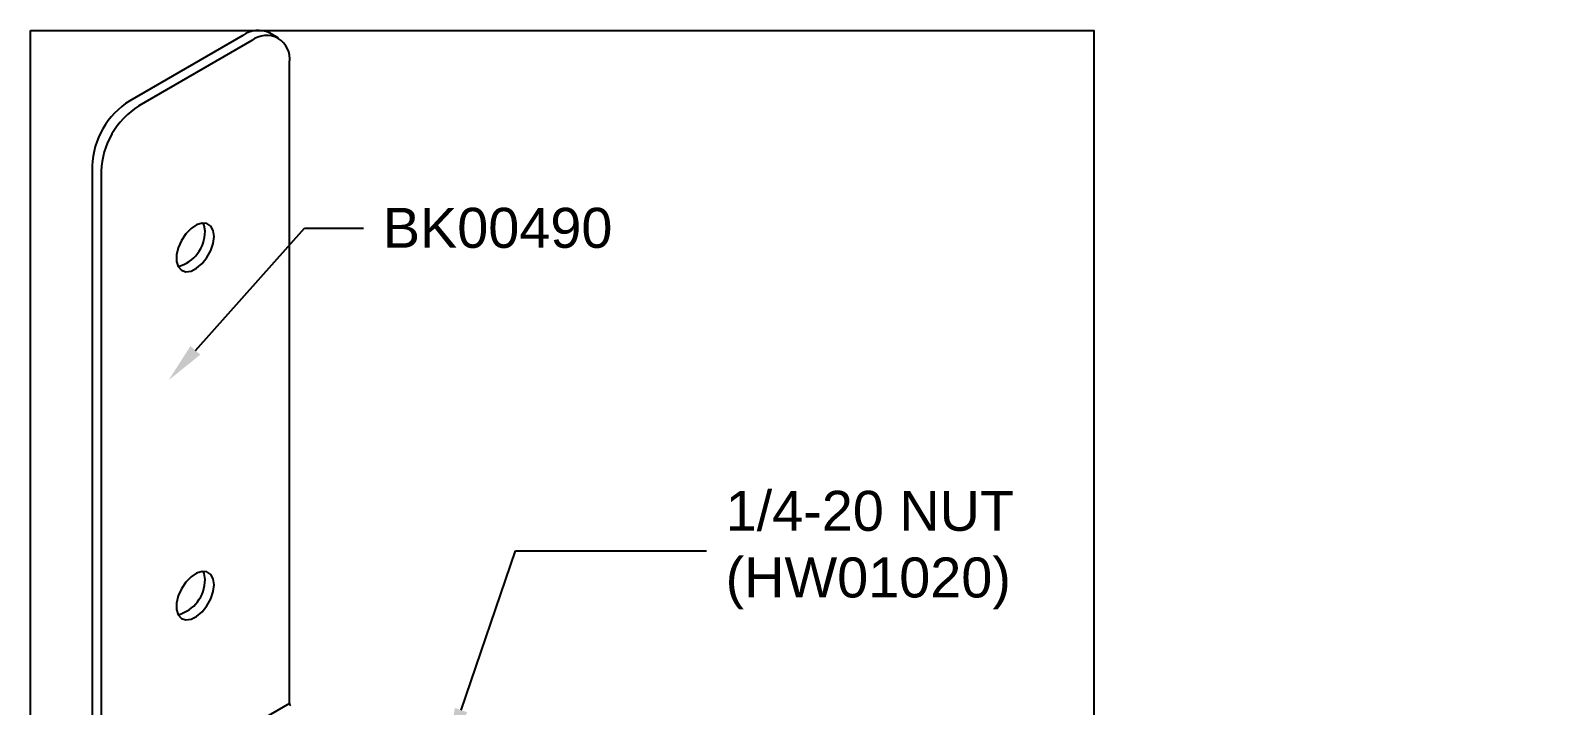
# Model space of a CAD drawing. Extents: x 0 to 7.14, y -9.39 to 0.
# Drawn here: x 0 to 7.14, y -3.17 to 0 of the extents above; entities that cross this region are included whole.
import ezdxf
from ezdxf import colors
from ezdxf.entities.mleader import LeaderData, LeaderLine
from ezdxf.math import Vec2, Vec3

# ---------------------------------------------------------------- set-up
doc = ezdxf.new("R2010")
doc.units = 0
doc.header["$LTSCALE"] = 0.5
doc.header["$MEASUREMENT"] = 0
doc.layers.add('FAB DWG', color=221, linetype='CONTINUOUS')
doc.layers.add('Mounting', color=4, linetype='CONTINUOUS')
doc.layers.add('Text-Unprinted', color=131, linetype='CONTINUOUS', plot=False)
doc.styles.add('LSAD_Standard', font='arial.ttf')

msp = doc.modelspace()

# ---------------------------------------------------------------- linework, layer by layer
at = {"layer": 'Mounting', "transparency": 16777216}
for p, q in [((0.9966, -0.0235), (0.4663, -0.3297)), ((1.0389, -0.0479), (0.5085, -0.3541)), ((1.1639, -0.0356), (1.1216, -0.0111)), ((1.2157, -3.1567), (1.2157, -0.15)), ((0.2895, -0.6359), (0.2895, -3.6425)), ((0.3318, -0.6603), (0.3318, -3.6669)), ((1.2157, -3.1567), (0.3318, -3.6669))]:
    msp.add_line(p, q, dxfattribs=at)
at = {"layer": 'Mounting', "transparency": 16777216, "flags": 128}
for points in [[(0.8621, -0.9665), (0.8582, -0.9387), (0.8467, -0.9179), (0.8288, -0.9059), (0.806, -0.9039), (0.7803, -0.912), (0.754, -0.9294), (0.7295, -0.9547), (0.7089, -0.9855), (0.6941, -1.0192), (0.6863, -1.0528), (0.6863, -1.0832), (0.6941, -1.1078), (0.7089, -1.1244), (0.7295, -1.1315), (0.754, -1.1284), (0.7803, -1.1155), (0.806, -1.0939), (0.8288, -1.0655), (0.8467, -1.0329), (0.8582, -0.9989), (0.8621, -0.9665)], [(0.8198, -0.9421), (0.8159, -0.9143), (0.8114, -0.9035)], [(0.8621, -2.5996), (0.8582, -2.5718), (0.8467, -2.551), (0.8288, -2.539), (0.806, -2.537), (0.7803, -2.545), (0.754, -2.5625), (0.7295, -2.5878), (0.7089, -2.6186), (0.6941, -2.6523), (0.6863, -2.6859), (0.6863, -2.7163), (0.6941, -2.7409), (0.7089, -2.7575), (0.7295, -2.7645), (0.754, -2.7615), (0.7803, -2.7486), (0.806, -2.727), (0.8288, -2.6986), (0.8467, -2.666), (0.8582, -2.632), (0.8621, -2.5996)], [(0.8198, -2.5752), (0.8159, -2.5474), (0.8114, -2.5366)]]:
    msp.add_lwpolyline(points, dxfattribs=at)
at = {"layer": 'Mounting', "transparency": 16777216}
for centre, radius, start, end in [((1.0698, -0.1257), 0.1257, 65.69288, 125.61758), ((1.1079, -0.1325), 0.1092, 350.78596, 129.20329), ((0.6733, -0.6533), 0.3842, 122.60548, 177.39452), ((0.7156, -0.6777), 0.3842, 122.60548, 177.39452), ((0.6492, -0.9425), 0.1707, 285.14984, 0.12724), ((0.6492, -2.5756), 0.1707, 285.14984, 0.12724), ((1.2279, -3.1561), 0.0123, 182.60548, 237.39452)]:
    msp.add_arc(centre, radius, start, end, dxfattribs=at)
at = {"layer": 'Text-Unprinted', "ltscale": 0.5, "transparency": 16777216}
msp.add_lwpolyline([(0, 0), (4.9925, 0), (4.9925, -9.3805), (0, -9.3805)], close=True, dxfattribs=at)

# ---------------------------------------------------------------- leaders
at = {"layer": 'FAB DWG', "ltscale": 0.5, "transparency": 16777216}
ml = msp.add_multileader_mtext('Standard', dxfattribs=at)
ml.set_content('\\A1;BK00490', color=256, style='LSAD_Standard')
ml.set_leader_properties()
ml.build(insert=Vec2(0, 0))
ml.multileader.update_dxf_attribs({"text_left_attachment_type": 2, "dogleg_length": 0.36, "arrow_head_size": 0.1875})
ctx = ml.context
ctx.base_point, ctx.char_height, ctx.arrow_head_size, ctx.landing_gap_size, ctx.plane_origin = Vec3(1.5643, -0.9278), 0.1875, 0.1875, 0.09, Vec3(0.7316, 13.3582)
ctx.left_attachment = 2
notes = []
notes.append((ctx, [(0, (1, 1, 0), (1.2871, -0.9278), (1, 0), 0.2772, [(0, [(0.6492, -1.6401)], 0, [])])]))
ctx.mtext.insert, ctx.mtext.width, ctx.mtext.defined_height, ctx.mtext.flow_direction = Vec3(1.6543, -0.8321), 3.872351, 0.6491, 5
ml = msp.add_multileader_mtext('Standard', dxfattribs=at)
ml.set_content('\\A1;1/4-20 NUT\\P(HW01020)', color=256, style='LSAD_Standard')
ml.set_leader_properties()
ml.build(insert=Vec2(0, 0))
ml.multileader.update_dxf_attribs({"text_left_attachment_type": 2, "dogleg_length": 0.36, "arrow_head_size": 0.1875})
ctx = ml.context
ctx.base_point, ctx.char_height, ctx.arrow_head_size, ctx.landing_gap_size, ctx.plane_origin = Vec3(3.1735, -2.4401), 0.1875, 0.1875, 0.09, Vec3(0.7316, 12.9258)
ctx.left_attachment = 2
notes.append((ctx, [(0, (1, 1, 0), (2.2772, -2.4401), (1, 0), 0.8963, [(0, [(1.9608, -3.3653)], 0, [])])]))
ctx.mtext.insert, ctx.mtext.width, ctx.mtext.defined_height, ctx.mtext.flow_direction = Vec3(3.2635, -2.1594), 3.872351, 0.6491, 5
for ctx, leaders in notes:
    for number, flags, end, landing, length, lines in leaders:
        leader = LeaderData()
        leader.index, (leader.has_last_leader_line, leader.has_dogleg_vector, leader.attachment_direction) = number, flags
        leader.last_leader_point, leader.dogleg_vector, leader.dogleg_length = Vec3(end), Vec3(landing), length
        for number, points, colour, breaks in lines:
            line = LeaderLine()
            line.index, line.vertices, line.color, line.breaks = number, Vec3.list(points), colors.encode_raw_color(colour), breaks
            leader.lines.append(line)
        ctx.leaders.append(leader)

doc.saveas('drawing.dxf')
